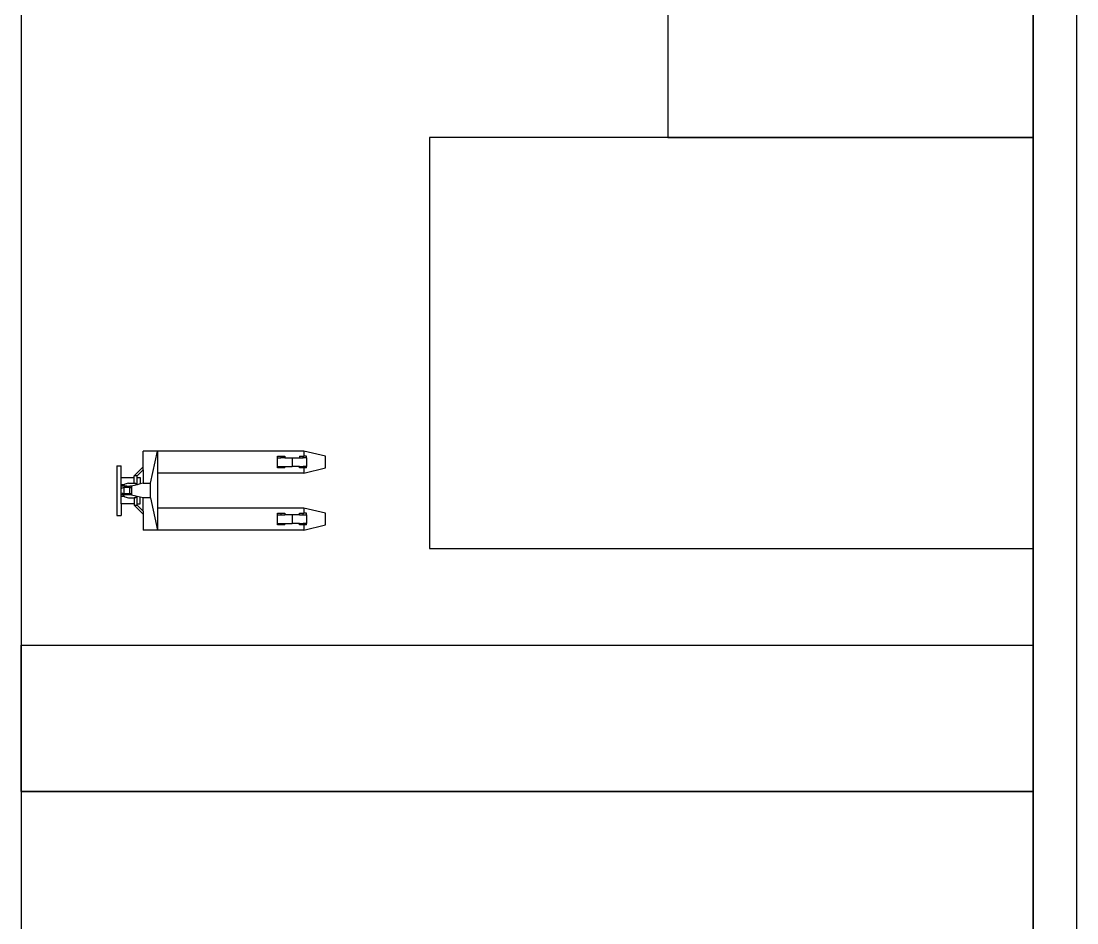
# Model space of a CAD drawing. Header units: millimetres. Extents: x 2164 to 32180, y 1376 to 2800.
# Drawn here: x 2202.99 to 2210.22, y 1394.12 to 1400.29 of the extents above; entities that cross this region are included whole.
import ezdxf

# ---------------------------------------------------------------- set-up
doc = ezdxf.new("R2010")
doc.units = ezdxf.units.MM
for name, color, linetype in [('1º piso paredes', 73, 'Continuous'), ('AR_Maquinas', 140, 'Continuous'), ('Edges', 7, 'Continuous'), ('Muebles_Fabrica', 7, 'Continuous'), ('Zonas_Fabrica', 10, 'Continuous')]:
    doc.layers.add(name, color=color, linetype=linetype)
doc.layers.get('Muebles_Fabrica').off()

# ---------------------------------------------------------------- blocks, each defined once
blk = doc.blocks.new('pallet jackpl')
at = {"layer": 'Edges'}
for p, q in [((3.3659, 3.5983), (3.2659, 3.5983)), ((3.2659, 3.4899), (3.2659, 3.5983)), ((3.3159, 3.3783), (3.3659, 3.5983)), ((4.3659, 3.5983), (3.3659, 3.5983)), ((3.3659, 3.5983), (3.3659, 3.4483)), ((4.1859, 3.5633), (4.2099, 3.5633)), ((4.1859, 3.5533), (4.1859, 3.5633)), ((4.1859, 3.4933), (4.1859, 3.5533)), ((4.1859, 3.5533), (4.2099, 3.5533)), ((4.2099, 3.5633), (4.2099, 3.5533)), ((4.2099, 3.5633), (4.2359, 3.5633)), ((4.2359, 3.5533), (4.2099, 3.5533)), ((4.2359, 3.5633), (4.2359, 3.5533)), ((4.2359, 3.5533), (4.2859, 3.5533)), ((4.2859, 3.5533), (4.2859, 3.4933)), ((4.2859, 3.5533), (4.3359, 3.5533)), ((4.3359, 3.5633), (4.3359, 3.5533)), ((4.3359, 3.5633), (4.3619, 3.5633)), ((4.3359, 3.5533), (4.3619, 3.5533)), ((4.3619, 3.5533), (4.3619, 3.5633)), ((4.3619, 3.5633), (4.3659, 3.5633)), ((4.3859, 3.5533), (4.3619, 3.5533)), ((4.3659, 3.5983), (4.3659, 3.5633)), ((4.5159, 3.5633), (4.3659, 3.5983)), ((4.3859, 3.5633), (4.3659, 3.5633)), ((4.3859, 3.5533), (4.3859, 3.5633)), ((4.3859, 3.5533), (4.3859, 3.4933)), ((4.5159, 3.4833), (4.5159, 3.5633)), ((3.0859, 3.4983), (3.1159, 3.4983)), ((3.0859, 3.4983), (3.0859, 3.1583)), ((3.1159, 3.4183), (3.1159, 3.4983)), ((3.2659, 3.4899), (3.2059, 3.4283)), ((3.2659, 3.4693), (3.2259, 3.4283)), ((3.2659, 3.4693), (3.2659, 3.4899)), ((3.2659, 3.4693), (3.2659, 3.3783)), ((4.1859, 3.4833), (4.1859, 3.4933)), ((4.1859, 3.4933), (4.2099, 3.4933)), ((4.2099, 3.4833), (4.1859, 3.4833)), ((4.2099, 3.4833), (4.2099, 3.4933)), ((4.2099, 3.4933), (4.2359, 3.4933)), ((4.2359, 3.4833), (4.2099, 3.4833)), ((4.2359, 3.4833), (4.2359, 3.4933)), ((4.2359, 3.4933), (4.2859, 3.4933)), ((4.3359, 3.4933), (4.2859, 3.4933)), ((4.3359, 3.4933), (4.3619, 3.4933)), ((4.3359, 3.4833), (4.3359, 3.4933)), ((4.3619, 3.4833), (4.3359, 3.4833)), ((4.3619, 3.4833), (4.3619, 3.4933)), ((4.3859, 3.4933), (4.3619, 3.4933)), ((4.3659, 3.4833), (4.3619, 3.4833)), ((4.3659, 3.4483), (4.5159, 3.4833)), ((4.3659, 3.4833), (4.3659, 3.4483)), ((4.3859, 3.4833), (4.3659, 3.4833)), ((4.3859, 3.4833), (4.3859, 3.4933)), ((3.1159, 3.3683), (3.1159, 3.4183)), ((3.1159, 3.4183), (3.2059, 3.4183)), ((3.2059, 3.4183), (3.2059, 3.4283)), ((3.2259, 3.4283), (3.2059, 3.4283)), ((3.2059, 3.3783), (3.2059, 3.4183)), ((3.2259, 3.4183), (3.2259, 3.4283)), ((3.2259, 3.3686), (3.2259, 3.4183)), ((3.2259, 3.4183), (3.2459, 3.4183)), ((3.2459, 3.4183), (3.2459, 3.3735)), ((3.3659, 3.4483), (3.3659, 3.2083)), ((4.3659, 3.4483), (3.3659, 3.4483)), ((3.1159, 3.3583), (3.1159, 3.3683)), ((3.1376, 3.3683), (3.1159, 3.3683)), ((3.1276, 3.3583), (3.1159, 3.3583)), ((3.1159, 3.3483), (3.1159, 3.3583)), ((3.1159, 3.3483), (3.1234, 3.3452)), ((3.1159, 3.3433), (3.1159, 3.3483)), ((3.1234, 3.3452), (3.1159, 3.3433)), ((3.1159, 3.3133), (3.1159, 3.3433)), ((3.1359, 3.3483), (3.1234, 3.3452)), ((3.1376, 3.3683), (3.1276, 3.3583)), ((3.1559, 3.3583), (3.1276, 3.3583)), ((3.1359, 3.3083), (3.1359, 3.3483)), ((3.1559, 3.3483), (3.1359, 3.3483)), ((3.1409, 3.3716), (3.1376, 3.3683)), ((3.1659, 3.3783), (3.1409, 3.3716)), ((3.1559, 3.3583), (3.1559, 3.3483)), ((3.1559, 3.3583), (3.1759, 3.3583)), ((3.1759, 3.3483), (3.1559, 3.3483)), ((3.1659, 3.3783), (3.2059, 3.3783)), ((3.1759, 3.3583), (3.1759, 3.3483)), ((3.1859, 3.3583), (3.1759, 3.3583)), ((3.1759, 3.3083), (3.1759, 3.3483)), ((3.1759, 3.3483), (3.1859, 3.3483)), ((3.2159, 3.3662), (3.1859, 3.3589)), ((3.1859, 3.3589), (3.1859, 3.3583)), ((3.1859, 3.3583), (3.1859, 3.3483)), ((3.1859, 3.3483), (3.1859, 3.3083)), ((3.2059, 3.3783), (3.2159, 3.3783)), ((3.2159, 3.3783), (3.2159, 3.3662)), ((3.2259, 3.3686), (3.2159, 3.3662)), ((3.2459, 3.3735), (3.2259, 3.3686)), ((3.2659, 3.3783), (3.2459, 3.3735)), ((3.2659, 3.3783), (3.3159, 3.3783)), ((3.3159, 3.2783), (3.3159, 3.3783)), ((3.1159, 3.3133), (3.1234, 3.3114)), ((3.1159, 3.3083), (3.1159, 3.3133)), ((3.1234, 3.3114), (3.1159, 3.3083)), ((3.1159, 3.2983), (3.1159, 3.3083)), ((3.1276, 3.2983), (3.1159, 3.2983)), ((3.1159, 3.2883), (3.1159, 3.2983)), ((3.1159, 3.2383), (3.1159, 3.2883)), ((3.1376, 3.2883), (3.1159, 3.2883)), ((3.1234, 3.3114), (3.1359, 3.3083)), ((3.1276, 3.2983), (3.1376, 3.2883)), ((3.1559, 3.2983), (3.1276, 3.2983)), ((3.1359, 3.3083), (3.1559, 3.3083)), ((3.1376, 3.2883), (3.1409, 3.285)), ((3.1409, 3.285), (3.1659, 3.2783)), ((3.1559, 3.3083), (3.1559, 3.2983)), ((3.1559, 3.3083), (3.1759, 3.3083)), ((3.1759, 3.2983), (3.1559, 3.2983)), ((3.1659, 3.2783), (3.2059, 3.2783)), ((3.1759, 3.3083), (3.1759, 3.2983)), ((3.1759, 3.3083), (3.1859, 3.3083)), ((3.1859, 3.2983), (3.1759, 3.2983)), ((3.1859, 3.3083), (3.1859, 3.2983)), ((3.1859, 3.2983), (3.1859, 3.2977)), ((3.2159, 3.2904), (3.1859, 3.2977)), ((3.2059, 3.2783), (3.2059, 3.2383)), ((3.2159, 3.2783), (3.2059, 3.2783)), ((3.2159, 3.2904), (3.2159, 3.2783)), ((3.2259, 3.288), (3.2159, 3.2904)), ((3.2259, 3.2383), (3.2259, 3.288)), ((3.2459, 3.2831), (3.2259, 3.288)), ((3.2459, 3.2383), (3.2459, 3.2831)), ((3.2659, 3.2783), (3.2459, 3.2831)), ((3.3159, 3.2783), (3.2659, 3.2783)), ((3.2659, 3.1873), (3.2659, 3.2783)), ((3.3159, 3.2783), (3.3659, 3.0583)), ((3.2059, 3.2383), (3.1159, 3.2383)), ((3.1159, 3.2383), (3.1159, 3.1583)), ((3.2059, 3.2383), (3.2059, 3.2283)), ((3.2659, 3.1667), (3.2059, 3.2283)), ((3.2059, 3.2283), (3.2259, 3.2283)), ((3.2259, 3.2283), (3.2259, 3.2383)), ((3.2259, 3.2383), (3.2459, 3.2383)), ((3.2659, 3.1873), (3.2259, 3.2283)), ((3.2659, 3.1873), (3.2659, 3.1667)), ((4.3659, 3.2083), (3.3659, 3.2083)), ((3.3659, 3.2083), (3.3659, 3.0583)), ((4.5159, 3.1733), (4.3659, 3.2083)), ((4.3659, 3.2083), (4.3659, 3.1733)), ((3.0859, 3.1583), (3.1159, 3.1583)), ((3.2659, 3.1667), (3.2659, 3.0583)), ((4.1859, 3.1733), (4.2099, 3.1733)), ((4.1859, 3.1633), (4.1859, 3.1733)), ((4.1859, 3.1033), (4.1859, 3.1633)), ((4.1859, 3.1633), (4.2099, 3.1633)), ((4.2099, 3.1733), (4.2099, 3.1633)), ((4.2099, 3.1733), (4.2359, 3.1733)), ((4.2099, 3.1633), (4.2359, 3.1633)), ((4.2359, 3.1733), (4.2359, 3.1633)), ((4.2859, 3.1633), (4.2359, 3.1633)), ((4.2859, 3.1633), (4.2859, 3.1033)), ((4.3359, 3.1633), (4.2859, 3.1633)), ((4.3359, 3.1633), (4.3359, 3.1733)), ((4.3359, 3.1733), (4.3619, 3.1733)), ((4.3359, 3.1633), (4.3619, 3.1633)), ((4.3619, 3.1633), (4.3619, 3.1733)), ((4.3619, 3.1733), (4.3659, 3.1733)), ((4.3619, 3.1633), (4.3859, 3.1633)), ((4.3859, 3.1733), (4.3659, 3.1733)), ((4.3859, 3.1633), (4.3859, 3.1733)), ((4.3859, 3.1633), (4.3859, 3.1033)), ((4.5159, 3.0933), (4.5159, 3.1733)), ((3.3659, 3.0583), (3.2659, 3.0583)), ((4.3659, 3.0583), (3.3659, 3.0583)), ((4.1859, 3.0933), (4.1859, 3.1033)), ((4.1859, 3.1033), (4.2099, 3.1033)), ((4.2099, 3.0933), (4.1859, 3.0933)), ((4.2099, 3.0933), (4.2099, 3.1033)), ((4.2099, 3.1033), (4.2359, 3.1033)), ((4.2359, 3.0933), (4.2099, 3.0933)), ((4.2359, 3.0933), (4.2359, 3.1033)), ((4.2359, 3.1033), (4.2859, 3.1033)), ((4.3359, 3.1033), (4.2859, 3.1033)), ((4.3359, 3.0933), (4.3359, 3.1033)), ((4.3359, 3.1033), (4.3619, 3.1033)), ((4.3619, 3.0933), (4.3359, 3.0933)), ((4.3619, 3.0933), (4.3619, 3.1033)), ((4.3859, 3.1033), (4.3619, 3.1033)), ((4.3659, 3.0933), (4.3619, 3.0933)), ((4.3859, 3.0933), (4.3659, 3.0933)), ((4.3659, 3.0933), (4.3659, 3.0583)), ((4.3659, 3.0583), (4.5159, 3.0933)), ((4.3859, 3.0933), (4.3859, 3.1033))]:
    blk.add_line(p, q, dxfattribs=at)

msp = doc.modelspace()

# ---------------------------------------------------------------- linework, layer by layer
at = {"layer": '1º piso paredes'}
for p, q in [((2209.917, 1406.6219), (2209.917, 1387.7193)), ((2210.217, 1387.4193), (2210.217, 1406.6219))]:
    msp.add_line(p, q, dxfattribs=at)
at = {"layer": 'AR_Maquinas'}
for points in [[(2209.917, 1399.4932), (2209.917, 1402.4932), (2207.417, 1402.4932), (2207.417, 1399.4932), (2209.917, 1399.4932)], [(2209.917, 1396.6814), (2209.917, 1399.4932), (2205.7859, 1399.4932), (2205.7859, 1396.6814), (2207.417, 1396.6814), (2209.917, 1396.6814)], [(2202.9902, 1396.019), (2209.917, 1396.019), (2209.917, 1395.019), (2202.9902, 1395.019), (2202.9902, 1396.019)]]:
    msp.add_lwpolyline(points, dxfattribs=at)
at = {"layer": 'Zonas_Fabrica'}
msp.add_lwpolyline([(2202.9902, 1400.4141), (2202.9902, 1395.019), (2209.917, 1395.019), (2209.917, 1402.519)], dxfattribs=at)
msp.add_lwpolyline([(2209.917, 1395.019), (2202.9902, 1395.019), (2202.9902, 1387.7193), (2209.917, 1387.7193)], close=True, dxfattribs=at)

# ---------------------------------------------------------------- block references
at = {"layer": 'Muebles_Fabrica'}
msp.add_blockref('pallet jackpl', (2200.5589, 1393.7488), dxfattribs=at)

doc.saveas('drawing.dxf')
